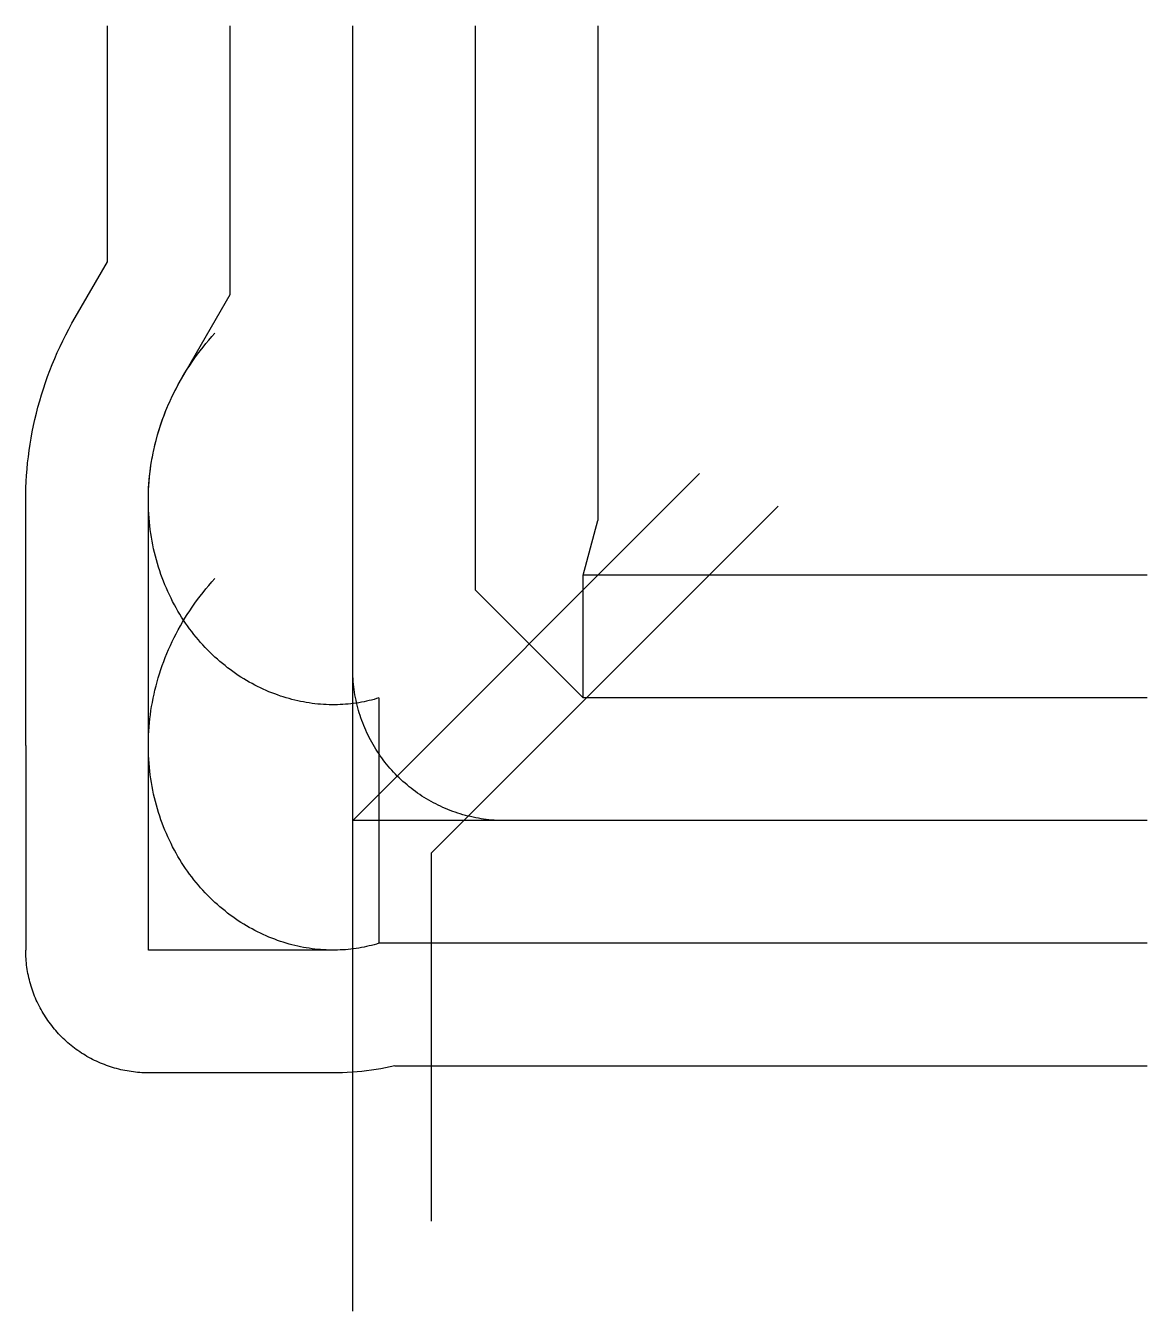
# Model space of a CAD drawing. Header units: metres. Extents: x -6172 to 15000, y -9260 to 15000.
import ezdxf

# ---------------------------------------------------------------- set-up
doc = ezdxf.new("R2010")
doc.units = ezdxf.units.M

msp = doc.modelspace()

# ---------------------------------------------------------------- linework, layer by layer
at = {"color": 1}
for p, q in [((-4630, 10546), (-4630, 15000)), ((-2315, 9926), (-2315, 15000)), ((0, 0), (0, 15000)), ((2315, 15000), (2315, 4354)), ((4630, 15000), (4630, 5660)), ((-5239, 9492), (-4630, 10546)), ((-3234, 8334), (-2315, 9926)), ((-6172, 1418), (-6172, 6048)), ((-3857, 1418), (-3857, 6048)), ((4354, 4630), (4630, 5660)), ((15000, 4630), (4354, 4630)), ((4354, 2315), (4354, 4630)), ((4354, 2315), (2315, 4354)), ((496, 2315), (496, -2315)), ((15000, 2315), (4354, 2315)), ((-6172, 1418), (-6172, -2445)), ((-6172, 1418), (-6172, 1418)), ((-3857, -2445), (-3857, 1418)), ((-3857, 1418), (-3857, 1418)), ((15000, 0), (0, 0)), ((15000, -2315), (496, -2315)), ((-364, -2445), (-3857, -2445)), ((-364, -4760), (-3857, -4760)), ((797, -4630), (15000, -4630))]:
    msp.add_line(p, q, dxfattribs=at)
for points in [[(15000, 0), (2872, 0), (2822, 0), (2772, 2), (2722, 4), (2672, 7), (2622, 11), (2572, 16), (2522, 21), (2472, 28), (2423, 35), (2373, 44), (2324, 53), (2275, 63), (2226, 74), (2177, 85), (2129, 98), (2080, 111), (2032, 125), (1985, 141), (1937, 156), (1890, 173), (1843, 191), (1796, 209), (1750, 228), (1704, 248), (1658, 269), (1613, 291), (1568, 313), (1524, 336), (1480, 360), (1436, 385), (1393, 410), (1350, 436), (1308, 463), (1266, 491), (1225, 519), (1184, 549), (1144, 578), (1104, 609), (1065, 640), (1026, 672), (988, 704), (950, 738), (913, 772), (877, 806), (841, 841), (806, 877), (772, 913), (738, 950), (704, 988), (672, 1026), (640, 1065), (609, 1104), (578, 1144), (549, 1184), (519, 1225), (491, 1266), (463, 1308), (436, 1350), (410, 1393), (385, 1436), (360, 1480), (336, 1524), (313, 1568), (291, 1613), (269, 1658), (248, 1704), (228, 1750), (209, 1796), (191, 1843), (173, 1890), (156, 1937), (141, 1985), (125, 2032), (111, 2080), (98, 2129), (85, 2177), (74, 2226), (63, 2275), (53, 2324), (44, 2373), (35, 2423), (28, 2472), (21, 2522), (16, 2572), (11, 2622), (7, 2672), (4, 2722), (2, 2772), (0, 2822), (0, 2872), (0, 2872), (0, 15000)], [(-6172, 6048), (-6171, 6164), (-6168, 6281), (-6163, 6398), (-6156, 6515), (-6146, 6632), (-6135, 6749), (-6122, 6867), (-6106, 6984), (-6089, 7101), (-6069, 7218), (-6048, 7336), (-6024, 7453), (-5998, 7569), (-5970, 7686), (-5940, 7802), (-5908, 7918), (-5873, 8034), (-5837, 8150), (-5798, 8265), (-5758, 8379), (-5715, 8493), (-5670, 8607), (-5624, 8720), (-5575, 8832), (-5524, 8944), (-5471, 9055), (-5416, 9165), (-5359, 9275), (-5300, 9384), (-5239, 9492), (-5239, 9492)], [(496, 2315), (451, 2301), (404, 2288), (357, 2275), (310, 2264), (262, 2253), (214, 2242), (165, 2233), (116, 2224), (67, 2217), (17, 2210), (-33, 2204), (-84, 2198), (-135, 2194), (-186, 2190), (-237, 2188), (-289, 2186), (-341, 2185), (-394, 2185), (-446, 2186), (-499, 2188), (-552, 2191), (-606, 2195), (-659, 2200), (-713, 2205), (-767, 2212), (-821, 2220), (-875, 2228), (-929, 2238), (-983, 2248), (-1038, 2260), (-1092, 2273), (-1146, 2286), (-1201, 2301), (-1255, 2317), (-1310, 2333), (-1364, 2351), (-1418, 2370), (-1472, 2390), (-1526, 2410), (-1580, 2432), (-1634, 2455), (-1688, 2479), (-1741, 2504), (-1794, 2530), (-1847, 2557), (-1900, 2585), (-1952, 2614), (-2004, 2645), (-2056, 2676), (-2108, 2708), (-2159, 2741), (-2210, 2776), (-2260, 2811), (-2310, 2848), (-2360, 2885), (-2409, 2924), (-2458, 2963), (-2506, 3003), (-2553, 3045), (-2600, 3087), (-2647, 3131), (-2693, 3175), (-2738, 3221), (-2783, 3267), (-2827, 3315), (-2870, 3363), (-2913, 3412), (-2955, 3463), (-2997, 3514), (-3037, 3566), (-3077, 3619), (-3116, 3673), (-3154, 3728), (-3192, 3783), (-3228, 3840), (-3264, 3897), (-3299, 3955), (-3333, 4014), (-3366, 4074), (-3398, 4135), (-3429, 4196), (-3460, 4259), (-3489, 4322), (-3517, 4385), (-3545, 4450), (-3571, 4515), (-3596, 4581), (-3620, 4647), (-3643, 4714), (-3665, 4782), (-3686, 4851), (-3706, 4920), (-3724, 4989), (-3742, 5060), (-3758, 5130), (-3773, 5202), (-3787, 5273), (-3799, 5346), (-3811, 5418), (-3821, 5492), (-3830, 5565), (-3838, 5639), (-3844, 5714), (-3849, 5788), (-3853, 5864), (-3856, 5939), (-3857, 6015), (-3857, 6091), (-3855, 6167), (-3853, 6243), (-3849, 6320), (-3843, 6397), (-3836, 6474), (-3828, 6551), (-3818, 6628), (-3808, 6706), (-3795, 6783), (-3781, 6860), (-3766, 6938), (-3750, 7015), (-3732, 7093), (-3712, 7170), (-3692, 7247), (-3669, 7324), (-3646, 7401), (-3621, 7478), (-3594, 7554), (-3566, 7631), (-3537, 7707), (-3506, 7782), (-3474, 7858), (-3441, 7933), (-3406, 8008), (-3369, 8082), (-3332, 8156), (-3292, 8230), (-3252, 8303), (-3210, 8375), (-3166, 8447), (-3121, 8519), (-3075, 8590), (-3028, 8660), (-2979, 8730), (-2929, 8799), (-2877, 8867), (-2824, 8935), (-2770, 9002), (-2714, 9068), (-2657, 9134), (-2599, 9198), (-2599, 9198)], [(-3857, 6048), (-3856, 6124), (-3854, 6200), (-3851, 6277), (-3846, 6353), (-3840, 6430), (-3833, 6507), (-3824, 6584), (-3814, 6662), (-3802, 6739), (-3789, 6816), (-3775, 6894), (-3759, 6971), (-3742, 7049), (-3724, 7126), (-3704, 7203), (-3682, 7280), (-3659, 7357), (-3635, 7434), (-3610, 7511), (-3582, 7587), (-3554, 7664), (-3524, 7739), (-3493, 7815), (-3460, 7890), (-3426, 7965), (-3390, 8040), (-3353, 8114), (-3315, 8188), (-3275, 8261), (-3234, 8334), (-3234, 8334)], [(0, -9260), (0, 0), (6548, 6548)], [(8030, 5934), (1482, -614), (1482, -7559)], [(496, -2315), (451, -2329), (404, -2342), (357, -2355), (310, -2366), (262, -2377), (214, -2388), (165, -2397), (116, -2406), (67, -2413), (17, -2420), (-33, -2426), (-84, -2432), (-135, -2436), (-186, -2440), (-237, -2442), (-289, -2444), (-341, -2445), (-394, -2445), (-446, -2444), (-499, -2442), (-552, -2439), (-606, -2435), (-659, -2430), (-713, -2425), (-767, -2418), (-821, -2410), (-875, -2402), (-929, -2392), (-983, -2382), (-1038, -2370), (-1092, -2357), (-1146, -2344), (-1201, -2329), (-1255, -2313), (-1310, -2297), (-1364, -2279), (-1418, -2260), (-1472, -2240), (-1526, -2220), (-1580, -2198), (-1634, -2175), (-1688, -2151), (-1741, -2126), (-1794, -2100), (-1847, -2073), (-1900, -2045), (-1952, -2016), (-2004, -1985), (-2056, -1954), (-2108, -1922), (-2159, -1889), (-2210, -1854), (-2260, -1819), (-2310, -1782), (-2360, -1745), (-2409, -1706), (-2458, -1667), (-2506, -1627), (-2553, -1585), (-2600, -1543), (-2647, -1499), (-2693, -1455), (-2738, -1409), (-2783, -1363), (-2827, -1315), (-2870, -1267), (-2913, -1218), (-2955, -1167), (-2997, -1116), (-3037, -1064), (-3077, -1011), (-3116, -957), (-3154, -902), (-3192, -847), (-3228, -790), (-3264, -733), (-3299, -675), (-3333, -616), (-3366, -556), (-3398, -495), (-3429, -434), (-3460, -371), (-3489, -308), (-3517, -245), (-3545, -180), (-3571, -115), (-3596, -49), (-3620, 17), (-3643, 84), (-3665, 152), (-3686, 221), (-3706, 290), (-3724, 359), (-3742, 430), (-3758, 500), (-3773, 572), (-3787, 643), (-3799, 716), (-3811, 788), (-3821, 862), (-3830, 935), (-3838, 1009), (-3844, 1084), (-3849, 1158), (-3853, 1234), (-3856, 1309), (-3857, 1385), (-3857, 1461), (-3855, 1537), (-3853, 1613), (-3849, 1690), (-3843, 1767), (-3836, 1844), (-3828, 1921), (-3818, 1998), (-3808, 2076), (-3795, 2153), (-3781, 2230), (-3766, 2308), (-3750, 2385), (-3732, 2463), (-3712, 2540), (-3692, 2617), (-3669, 2694), (-3646, 2771), (-3621, 2848), (-3594, 2924), (-3566, 3001), (-3537, 3077), (-3506, 3152), (-3474, 3228), (-3441, 3303), (-3406, 3378), (-3369, 3452), (-3332, 3526), (-3292, 3600), (-3252, 3673), (-3210, 3745), (-3166, 3817), (-3121, 3889), (-3075, 3960), (-3028, 4030), (-2979, 4100), (-2929, 4169), (-2877, 4237), (-2824, 4305), (-2770, 4372), (-2714, 4438), (-2657, 4504), (-2599, 4568), (-2599, 4568)], [(496, -2315), (451, -2329), (404, -2342), (357, -2355), (310, -2366), (262, -2377), (214, -2388), (165, -2397), (116, -2406), (67, -2413), (17, -2420), (-33, -2426), (-84, -2432), (-135, -2436), (-186, -2440), (-237, -2442), (-289, -2444), (-341, -2445), (-364, -2445)], [(-3857, -4760), (-3897, -4760), (-3938, -4758), (-3978, -4757), (-4019, -4754), (-4059, -4751), (-4099, -4747), (-4139, -4743), (-4179, -4737), (-4219, -4731), (-4259, -4725), (-4299, -4717), (-4338, -4709), (-4378, -4701), (-4417, -4691), (-4456, -4681), (-4495, -4670), (-4534, -4659), (-4572, -4647), (-4611, -4634), (-4649, -4620), (-4687, -4606), (-4724, -4591), (-4762, -4576), (-4799, -4560), (-4835, -4543), (-4872, -4526), (-4908, -4508), (-4944, -4489), (-4979, -4470), (-5015, -4450), (-5049, -4429), (-5084, -4408), (-5118, -4386), (-5152, -4364), (-5185, -4341), (-5218, -4318), (-5250, -4294), (-5282, -4269), (-5314, -4244), (-5345, -4218), (-5376, -4192), (-5406, -4165), (-5436, -4138), (-5465, -4110), (-5494, -4082), (-5522, -4053), (-5550, -4024), (-5577, -3994), (-5604, -3964), (-5630, -3933), (-5656, -3902), (-5681, -3870), (-5706, -3838), (-5730, -3806), (-5753, -3773), (-5776, -3739), (-5799, -3706), (-5820, -3672), (-5841, -3637), (-5862, -3602), (-5882, -3567), (-5901, -3532), (-5920, -3496), (-5938, -3460), (-5955, -3423), (-5972, -3386), (-5988, -3349), (-6003, -3312), (-6018, -3274), (-6032, -3237), (-6046, -3199), (-6059, -3160), (-6071, -3122), (-6082, -3083), (-6093, -3044), (-6103, -3005), (-6113, -2966), (-6121, -2926), (-6130, -2887), (-6137, -2847), (-6144, -2807), (-6150, -2767), (-6155, -2727), (-6159, -2687), (-6163, -2647), (-6166, -2606), (-6169, -2566), (-6171, -2526), (-6172, -2485), (-6172, -2445)], [(797, -4630), (709, -4649), (621, -4667), (533, -4683), (444, -4698), (354, -4711), (264, -4722), (173, -4733), (82, -4741), (-9, -4748), (-101, -4753), (-193, -4757), (-285, -4759), (-364, -4760)]]:
    msp.add_lwpolyline(points, dxfattribs=at)

doc.saveas('drawing.dxf')
